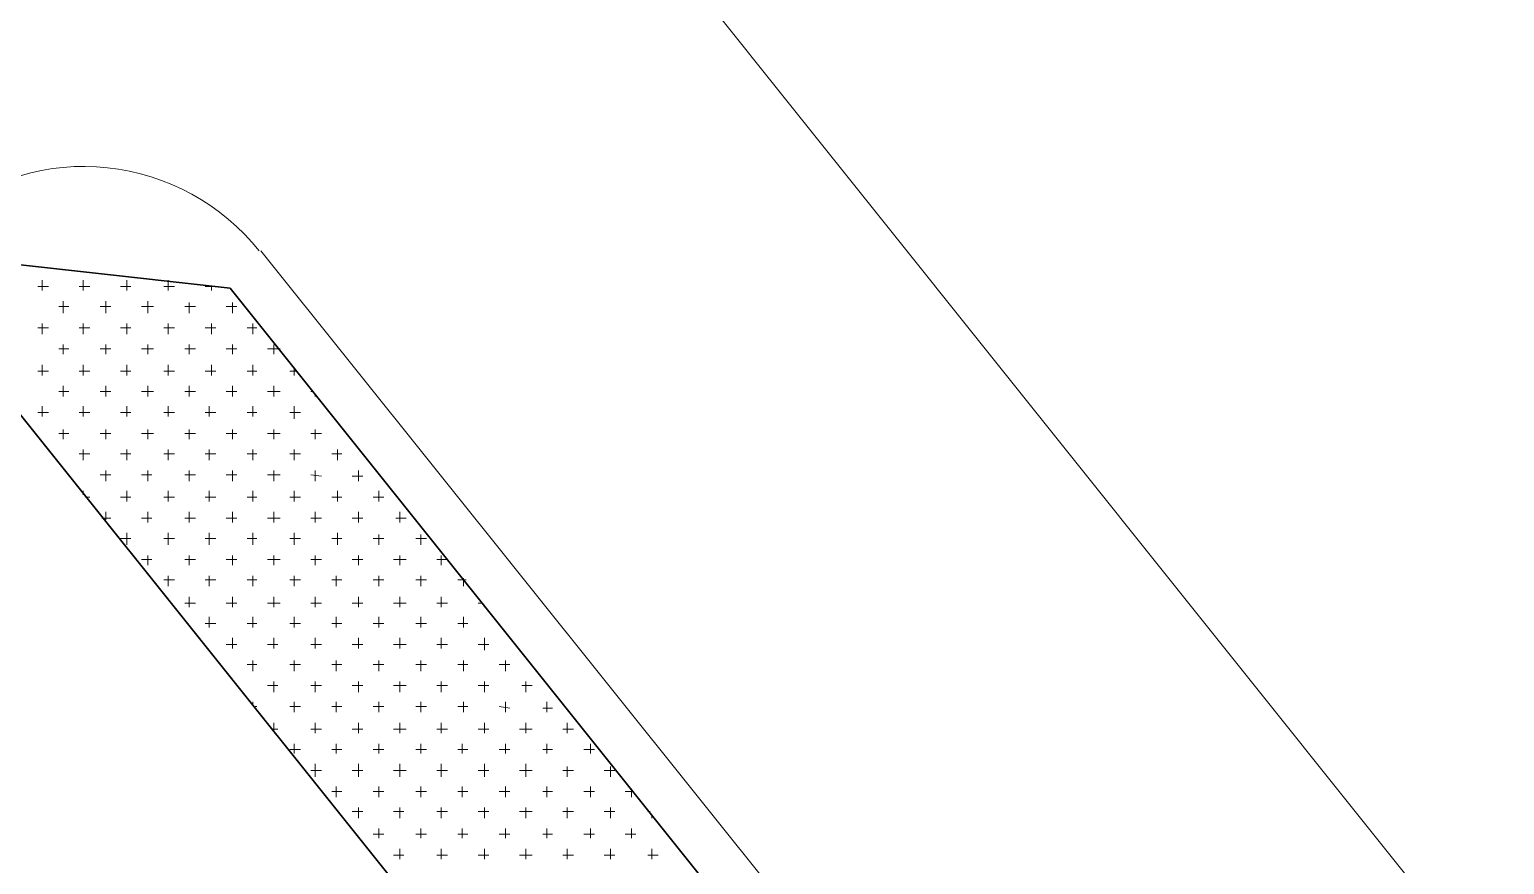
# Model space of a CAD drawing. Header units: millimetres. Extents: x -1787 to 4633, y 81 to 2259.
# Drawn here: x 3935.2 to 4157.3, y 1353.4 to 1479.1 of the extents above; entities that cross this region are included whole.
import ezdxf

# ---------------------------------------------------------------- set-up
doc = ezdxf.new("R2010")
doc.units = ezdxf.units.MM
doc.header["$MEASUREMENT"] = 0
doc.layers.get('0').update_dxf_attribs({"linetype": 'CONTINUOUS'})

msp = doc.modelspace()

# ---------------------------------------------------------------- linework, layer by layer
at = {"color": 5, "linetype": 'Continuous', "lineweight": 9, "true_color": 0x000005}
msp.add_lwpolyline([(3963.96527, 1682.26129), (3919.45395, 1644.31721), (3918.72426, 1631.42595), (4418.56454, 1006.56478), (4613.3928, 1075.39924)], dxfattribs=at)
at = {"color": 1, "linetype": 'Continuous', "lineweight": 35, "true_color": 0x000001}
msp.add_lwpolyline([(3965.42466, 1440.12454), (3920.30526, 1445.11079), (3686.19515, 1252.59323), (3682.78991, 1218.66246), (3875.79393, 977.1338), (3906.56269, 973.97179), (4142.61865, 1167.94874), (4147.24005, 1212.82491)], close=True, dxfattribs=at)
at = {"color": 5, "linetype": 'Continuous', "lineweight": 20, "true_color": 0x000005}
msp.add_lwpolyline([(3970.04606, 1445.71886), (4153.80729, 1216.23015), (4153.80729, 1216.23015)], dxfattribs=at)
at = {"color": 1, "linetype": 'Continuous', "lineweight": 35, "true_color": 0x000001}
msp.add_lwpolyline([(3916.90002, 1442.19201), (4138.84857, 1164.90835), (4138.84857, 1164.90835)], dxfattribs=at)
at = {"color": 3, "linetype": 'Continuous', "lineweight": 15, "true_color": 0x000003}
for points in [[(3937.08822, 1439.7597), (3937.08822, 1441.3407), (3937.08822, 1441.3407)], [(3940.25022, 1442.9217), (3940.12861, 1442.9217), (3940.12861, 1442.9217)], [(3943.29061, 1439.7597), (3943.29061, 1441.3407), (3943.29061, 1441.3407)], [(3949.85786, 1439.7597), (3949.85786, 1441.3407), (3949.85786, 1441.3407)], [(3956.06026, 1439.7597), (3956.06026, 1441.3407), (3956.06026, 1441.3407)], [(3936.48014, 1440.36778), (3938.06114, 1440.36778), (3938.06114, 1440.36778)], [(3942.68254, 1440.36778), (3944.26354, 1440.36778), (3944.26354, 1440.36778)], [(3948.88493, 1440.36778), (3950.46594, 1440.36778), (3950.46594, 1440.36778)], [(3955.45218, 1440.36778), (3957.03318, 1440.36778), (3957.03318, 1440.36778)], [(3961.65458, 1440.36778), (3963.23558, 1440.36778), (3963.23558, 1440.36778)], [(3962.6275, 1439.7597), (3962.6275, 1440.36778), (3962.6275, 1440.36778)], [(3939.64215, 1437.32739), (3941.10153, 1437.32739), (3941.10153, 1437.32739)], [(3940.25022, 1436.35446), (3940.25022, 1438.17869), (3940.25022, 1438.17869)], [(3945.84454, 1437.32739), (3947.42555, 1437.32739), (3947.42555, 1437.32739)], [(3946.69585, 1436.35446), (3946.69585, 1438.17869), (3946.69585, 1438.17869)], [(3952.04694, 1437.32739), (3953.87118, 1437.32739), (3953.87118, 1437.32739)], [(3953.01987, 1436.35446), (3953.01987, 1438.17869), (3953.01987, 1438.17869)], [(3958.61419, 1437.32739), (3960.19519, 1437.32739), (3960.19519, 1437.32739)], [(3959.22226, 1436.35446), (3959.22226, 1437.93546), (3959.22226, 1437.93546)], [(3964.81658, 1437.32739), (3966.39759, 1437.32739), (3966.39759, 1437.32739)], [(3965.78951, 1436.35446), (3965.78951, 1437.93546), (3965.78951, 1437.93546)], [(3937.08822, 1433.19245), (3937.08822, 1434.77346), (3937.08822, 1434.77346)], [(3943.29061, 1433.19245), (3943.29061, 1434.77346), (3943.29061, 1434.77346)], [(3949.85786, 1433.19245), (3949.85786, 1434.77346), (3949.85786, 1434.77346)], [(3956.06026, 1433.19245), (3956.06026, 1434.77346), (3956.06026, 1434.77346)], [(3962.6275, 1433.19245), (3962.6275, 1434.77346), (3962.6275, 1434.77346)], [(3968.8299, 1433.19245), (3968.8299, 1434.77346), (3968.8299, 1434.77346)], [(3936.48014, 1434.16538), (3938.06114, 1434.16538), (3938.06114, 1434.16538)], [(3942.68254, 1434.16538), (3944.26354, 1434.16538), (3944.26354, 1434.16538)], [(3948.88493, 1434.16538), (3950.46594, 1434.16538), (3950.46594, 1434.16538)], [(3955.45218, 1434.16538), (3957.03318, 1434.16538), (3957.03318, 1434.16538)], [(3961.65458, 1434.16538), (3963.23558, 1434.16538), (3963.23558, 1434.16538)], [(3967.97859, 1434.16538), (3969.43798, 1434.16538), (3969.43798, 1434.16538)], [(3939.64215, 1431.00337), (3941.10153, 1431.00337), (3941.10153, 1431.00337)], [(3940.25022, 1430.15206), (3940.25022, 1431.61145), (3940.25022, 1431.61145)], [(3945.84454, 1431.00337), (3947.42555, 1431.00337), (3947.42555, 1431.00337)], [(3946.69585, 1430.15206), (3946.69585, 1431.61145), (3946.69585, 1431.61145)], [(3952.04694, 1431.00337), (3953.87118, 1431.00337), (3953.87118, 1431.00337)], [(3953.01987, 1430.15206), (3953.01987, 1431.61145), (3953.01987, 1431.61145)], [(3958.61419, 1431.00337), (3960.19519, 1431.00337), (3960.19519, 1431.00337)], [(3959.22226, 1430.15206), (3959.22226, 1431.61145), (3959.22226, 1431.61145)], [(3964.81658, 1431.00337), (3966.39759, 1431.00337), (3966.39759, 1431.00337)], [(3965.78951, 1430.15206), (3965.78951, 1431.61145), (3965.78951, 1431.61145)], [(3971.01898, 1431.00337), (3972.96483, 1431.00337), (3972.96483, 1431.00337)], [(3971.99191, 1430.15206), (3971.99191, 1431.61145), (3971.99191, 1431.61145)], [(3937.08822, 1426.99006), (3937.08822, 1428.57106), (3937.08822, 1428.57106)], [(3943.29061, 1426.99006), (3943.29061, 1428.57106), (3943.29061, 1428.57106)], [(3949.85786, 1426.99006), (3949.85786, 1428.57106), (3949.85786, 1428.57106)], [(3956.06026, 1426.99006), (3956.06026, 1428.57106), (3956.06026, 1428.57106)], [(3962.6275, 1426.99006), (3962.6275, 1428.57106), (3962.6275, 1428.57106)], [(3968.8299, 1426.99006), (3968.8299, 1428.57106), (3968.8299, 1428.57106)], [(3975.0323, 1426.99006), (3975.0323, 1428.20621), (3975.0323, 1428.20621)], [(3936.48014, 1427.59813), (3938.06114, 1427.59813), (3938.06114, 1427.59813)], [(3942.68254, 1427.59813), (3944.26354, 1427.59813), (3944.26354, 1427.59813)], [(3948.88493, 1427.59813), (3950.46594, 1427.59813), (3950.46594, 1427.59813)], [(3955.45218, 1427.59813), (3957.03318, 1427.59813), (3957.03318, 1427.59813)], [(3961.65458, 1427.59813), (3963.23558, 1427.59813), (3963.23558, 1427.59813)], [(3967.97859, 1427.59813), (3969.43798, 1427.59813), (3969.43798, 1427.59813)], [(3974.42422, 1427.59813), (3975.39714, 1427.59813), (3975.39714, 1427.59813)], [(3939.64215, 1424.55774), (3941.10153, 1424.55774), (3941.10153, 1424.55774)], [(3940.25022, 1423.82805), (3940.25022, 1425.40905), (3940.25022, 1425.40905)], [(3945.84454, 1424.55774), (3947.42555, 1424.55774), (3947.42555, 1424.55774)], [(3946.69585, 1423.82805), (3946.69585, 1425.40905), (3946.69585, 1425.40905)], [(3952.04694, 1424.55774), (3953.87118, 1424.55774), (3953.87118, 1424.55774)], [(3953.01987, 1423.82805), (3953.01987, 1425.40905), (3953.01987, 1425.40905)], [(3958.61419, 1424.55774), (3960.19519, 1424.55774), (3960.19519, 1424.55774)], [(3959.22226, 1423.82805), (3959.22226, 1425.40905), (3959.22226, 1425.40905)], [(3964.81658, 1424.55774), (3966.39759, 1424.55774), (3966.39759, 1424.55774)], [(3965.78951, 1423.82805), (3965.78951, 1425.40905), (3965.78951, 1425.40905)], [(3971.01898, 1424.55774), (3972.96483, 1424.55774), (3972.96483, 1424.55774)], [(3971.99191, 1423.82805), (3971.99191, 1425.40905), (3971.99191, 1425.40905)], [(3977.58623, 1424.55774), (3977.82946, 1424.55774), (3977.82946, 1424.55774)], [(3978.1943, 1423.82805), (3978.1943, 1424.1929), (3978.1943, 1424.1929)], [(3936.48014, 1421.39574), (3938.06114, 1421.39574), (3938.06114, 1421.39574)], [(3937.08822, 1420.78766), (3937.08822, 1422.36866), (3937.08822, 1422.36866)], [(3942.68254, 1421.39574), (3944.26354, 1421.39574), (3944.26354, 1421.39574)], [(3943.29061, 1420.78766), (3943.29061, 1422.36866), (3943.29061, 1422.36866)], [(3948.88493, 1421.39574), (3950.46594, 1421.39574), (3950.46594, 1421.39574)], [(3949.85786, 1420.78766), (3949.85786, 1422.36866), (3949.85786, 1422.36866)], [(3955.45218, 1421.39574), (3957.03318, 1421.39574), (3957.03318, 1421.39574)], [(3956.06026, 1420.78766), (3956.06026, 1422.36866), (3956.06026, 1422.36866)], [(3961.65458, 1421.39574), (3963.23558, 1421.39574), (3963.23558, 1421.39574)], [(3962.26265, 1420.78766), (3962.26265, 1422.36866), (3962.26265, 1422.36866)], [(3967.97859, 1421.39574), (3969.43798, 1421.39574), (3969.43798, 1421.39574)], [(3968.8299, 1420.78766), (3968.8299, 1422.36866), (3968.8299, 1422.36866)], [(3974.42422, 1421.39574), (3976.00522, 1421.39574), (3976.00522, 1421.39574)], [(3975.0323, 1420.42281), (3975.0323, 1422.36866), (3975.0323, 1422.36866)], [(3939.64215, 1418.23373), (3941.10153, 1418.23373), (3941.10153, 1418.23373)], [(3940.25022, 1417.38242), (3940.25022, 1418.84181), (3940.25022, 1418.84181)], [(3945.84454, 1418.23373), (3947.42555, 1418.23373), (3947.42555, 1418.23373)], [(3946.69585, 1417.38242), (3946.69585, 1418.84181), (3946.69585, 1418.84181)], [(3952.04694, 1418.23373), (3953.87118, 1418.23373), (3953.87118, 1418.23373)], [(3953.01987, 1417.38242), (3953.01987, 1418.84181), (3953.01987, 1418.84181)], [(3958.61419, 1418.23373), (3960.19519, 1418.23373), (3960.19519, 1418.23373)], [(3959.22226, 1417.38242), (3959.22226, 1418.84181), (3959.22226, 1418.84181)], [(3964.81658, 1418.23373), (3966.39759, 1418.23373), (3966.39759, 1418.23373)], [(3965.78951, 1417.38242), (3965.78951, 1418.84181), (3965.78951, 1418.84181)], [(3971.01898, 1418.23373), (3972.96483, 1418.23373), (3972.96483, 1418.23373)], [(3971.99191, 1417.38242), (3971.99191, 1418.84181), (3971.99191, 1418.84181)], [(3977.58623, 1418.23373), (3979.16723, 1418.23373), (3979.16723, 1418.23373)], [(3978.1943, 1417.38242), (3978.1943, 1418.84181), (3978.1943, 1418.84181)], [(3942.68254, 1415.19334), (3944.26354, 1415.19334), (3944.26354, 1415.19334)], [(3943.29061, 1414.22041), (3943.29061, 1415.80142), (3943.29061, 1415.80142)], [(3948.88493, 1415.19334), (3950.46594, 1415.19334), (3950.46594, 1415.19334)], [(3949.85786, 1414.22041), (3949.85786, 1415.80142), (3949.85786, 1415.80142)], [(3955.45218, 1415.19334), (3957.03318, 1415.19334), (3957.03318, 1415.19334)], [(3956.06026, 1414.22041), (3956.06026, 1415.80142), (3956.06026, 1415.80142)], [(3961.65458, 1415.19334), (3963.23558, 1415.19334), (3963.23558, 1415.19334)], [(3962.26265, 1414.22041), (3962.26265, 1415.80142), (3962.26265, 1415.80142)], [(3967.97859, 1415.19334), (3969.43798, 1415.19334), (3969.43798, 1415.19334)], [(3968.8299, 1414.22041), (3968.8299, 1415.80142), (3968.8299, 1415.80142)], [(3974.42422, 1415.19334), (3976.00522, 1415.19334), (3976.00522, 1415.19334)], [(3975.0323, 1414.22041), (3975.0323, 1415.80142), (3975.0323, 1415.80142)], [(3980.74823, 1415.19334), (3982.20762, 1415.19334), (3982.20762, 1415.19334)], [(3981.59954, 1414.22041), (3981.59954, 1415.80142), (3981.59954, 1415.80142)], [(3946.69585, 1411.05841), (3946.69585, 1412.63941), (3946.69585, 1412.63941)], [(3953.01987, 1411.05841), (3953.01987, 1412.63941), (3953.01987, 1412.63941)], [(3959.22226, 1411.05841), (3959.22226, 1412.63941), (3959.22226, 1412.63941)], [(3965.78951, 1411.05841), (3965.78951, 1412.63941), (3965.78951, 1412.63941)], [(3971.99191, 1411.05841), (3971.99191, 1412.63941), (3971.99191, 1412.63941)], [(3978.1943, 1411.05841), (3978.1943, 1412.63941), (3978.1943, 1412.63941)], [(3984.76155, 1411.05841), (3984.76155, 1412.63941), (3984.76155, 1412.63941)], [(3945.84454, 1412.03133), (3947.42555, 1412.03133), (3947.42555, 1412.03133)], [(3952.04694, 1412.03133), (3953.62794, 1412.03133), (3953.62794, 1412.03133)], [(3958.61419, 1412.03133), (3960.19519, 1412.03133), (3960.19519, 1412.03133)], [(3964.81658, 1412.03133), (3966.39759, 1412.03133), (3966.39759, 1412.03133)], [(3971.01898, 1412.03133), (3972.96483, 1412.03133), (3972.96483, 1412.03133)], [(3977.58623, 1412.03133), (3979.16723, 1411.7881), (3979.16723, 1411.7881)], [(3983.78862, 1411.7881), (3985.36963, 1411.7881), (3985.36963, 1411.7881)], [(3943.29061, 1408.99094), (3943.29061, 1409.59902), (3943.29061, 1409.59902)], [(3943.65546, 1408.62609), (3944.26354, 1408.62609), (3944.26354, 1408.62609)], [(3948.88493, 1408.62609), (3950.46594, 1408.62609), (3950.46594, 1408.62609)], [(3949.85786, 1408.01802), (3949.85786, 1409.59902), (3949.85786, 1409.59902)], [(3955.45218, 1408.62609), (3957.03318, 1408.62609), (3957.03318, 1408.62609)], [(3956.06026, 1408.01802), (3956.06026, 1409.59902), (3956.06026, 1409.59902)], [(3961.65458, 1408.62609), (3963.23558, 1408.62609), (3963.23558, 1408.62609)], [(3962.26265, 1408.01802), (3962.26265, 1409.59902), (3962.26265, 1409.59902)], [(3967.97859, 1408.62609), (3969.43798, 1408.62609), (3969.43798, 1408.62609)], [(3968.8299, 1408.01802), (3968.8299, 1409.59902), (3968.8299, 1409.59902)], [(3974.42422, 1408.62609), (3976.00522, 1408.62609), (3976.00522, 1408.62609)], [(3975.0323, 1408.01802), (3975.0323, 1409.59902), (3975.0323, 1409.59902)], [(3980.74823, 1408.62609), (3982.20762, 1408.62609), (3982.20762, 1408.62609)], [(3981.59954, 1408.01802), (3981.59954, 1409.59902), (3981.59954, 1409.59902)], [(3986.95063, 1408.62609), (3988.53163, 1408.62609), (3988.53163, 1408.62609)], [(3987.80194, 1408.01802), (3987.80194, 1409.59902), (3987.80194, 1409.59902)], [(3946.69585, 1405.22086), (3946.69585, 1406.43701), (3946.69585, 1406.43701)], [(3953.01987, 1404.85601), (3953.01987, 1406.43701), (3953.01987, 1406.43701)], [(3959.22226, 1404.85601), (3959.22226, 1406.43701), (3959.22226, 1406.43701)], [(3965.78951, 1404.85601), (3965.78951, 1406.43701), (3965.78951, 1406.43701)], [(3971.99191, 1404.85601), (3971.99191, 1406.43701), (3971.99191, 1406.43701)], [(3978.1943, 1404.85601), (3978.1943, 1406.43701), (3978.1943, 1406.43701)], [(3984.76155, 1404.85601), (3984.76155, 1406.43701), (3984.76155, 1406.43701)], [(3990.96395, 1404.85601), (3990.96395, 1406.43701), (3990.96395, 1406.43701)], [(3946.08777, 1405.46409), (3947.42555, 1405.46409), (3947.42555, 1405.46409)], [(3952.04694, 1405.46409), (3953.62794, 1405.46409), (3953.62794, 1405.46409)], [(3958.61419, 1405.46409), (3960.19519, 1405.46409), (3960.19519, 1405.46409)], [(3964.81658, 1405.46409), (3966.39759, 1405.46409), (3966.39759, 1405.46409)], [(3971.01898, 1405.46409), (3972.96483, 1405.46409), (3972.96483, 1405.46409)], [(3977.58623, 1405.46409), (3979.16723, 1405.46409), (3979.16723, 1405.46409)], [(3983.78862, 1405.46409), (3985.36963, 1405.46409), (3985.36963, 1405.46409)], [(3990.35587, 1405.46409), (3991.93687, 1405.46409), (3991.93687, 1405.46409)], [(3948.88493, 1402.4237), (3950.46594, 1402.4237), (3950.46594, 1402.4237)], [(3949.85786, 1401.45077), (3949.85786, 1403.27501), (3949.85786, 1403.27501)], [(3955.45218, 1402.4237), (3957.03318, 1402.4237), (3957.03318, 1402.4237)], [(3956.06026, 1401.45077), (3956.06026, 1403.27501), (3956.06026, 1403.27501)], [(3961.65458, 1402.4237), (3963.23558, 1402.4237), (3963.23558, 1402.4237)], [(3962.26265, 1401.45077), (3962.26265, 1403.27501), (3962.26265, 1403.27501)], [(3967.97859, 1402.4237), (3969.43798, 1402.4237), (3969.43798, 1402.4237)], [(3968.8299, 1401.45077), (3968.8299, 1403.27501), (3968.8299, 1403.27501)], [(3974.42422, 1402.4237), (3976.00522, 1402.4237), (3976.00522, 1402.4237)], [(3975.0323, 1401.45077), (3975.0323, 1403.27501), (3975.0323, 1403.27501)], [(3980.74823, 1402.4237), (3982.20762, 1402.4237), (3982.20762, 1402.4237)], [(3981.59954, 1401.45077), (3981.59954, 1403.27501), (3981.59954, 1403.27501)], [(3986.95063, 1402.4237), (3988.53163, 1402.4237), (3988.53163, 1402.4237)], [(3987.80194, 1401.45077), (3987.80194, 1403.03177), (3987.80194, 1403.03177)], [(3993.39626, 1402.4237), (3994.97726, 1402.4237), (3994.97726, 1402.4237)], [(3994.12595, 1401.45077), (3994.12595, 1403.03177), (3994.12595, 1403.03177)], [(3952.04694, 1399.26169), (3953.62794, 1399.26169), (3953.62794, 1399.26169)], [(3953.01987, 1398.41038), (3953.01987, 1399.86977), (3953.01987, 1399.86977)], [(3958.61419, 1399.26169), (3960.19519, 1399.26169), (3960.19519, 1399.26169)], [(3959.22226, 1398.41038), (3959.22226, 1399.86977), (3959.22226, 1399.86977)], [(3964.81658, 1399.26169), (3966.39759, 1399.26169), (3966.39759, 1399.26169)], [(3965.78951, 1398.41038), (3965.78951, 1399.86977), (3965.78951, 1399.86977)], [(3971.01898, 1399.26169), (3972.96483, 1399.26169), (3972.96483, 1399.26169)], [(3971.99191, 1398.41038), (3971.99191, 1399.86977), (3971.99191, 1399.86977)], [(3977.58623, 1399.26169), (3979.16723, 1399.26169), (3979.16723, 1399.26169)], [(3978.1943, 1398.41038), (3978.1943, 1399.86977), (3978.1943, 1399.86977)], [(3983.78862, 1399.26169), (3985.36963, 1399.26169), (3985.36963, 1399.26169)], [(3984.76155, 1398.41038), (3984.76155, 1399.86977), (3984.76155, 1399.86977)], [(3989.99102, 1399.26169), (3991.93687, 1399.26169), (3991.93687, 1399.26169)], [(3990.96395, 1398.41038), (3990.96395, 1399.86977), (3990.96395, 1399.86977)], [(3996.55827, 1399.26169), (3998.13927, 1399.26169), (3998.13927, 1399.26169)], [(3997.16634, 1398.41038), (3997.16634, 1399.86977), (3997.16634, 1399.86977)], [(3955.45218, 1396.2213), (3957.03318, 1396.2213), (3957.03318, 1396.2213)], [(3956.06026, 1395.24837), (3956.06026, 1396.82938), (3956.06026, 1396.82938)], [(3961.65458, 1396.2213), (3963.23558, 1396.2213), (3963.23558, 1396.2213)], [(3962.26265, 1395.24837), (3962.26265, 1396.82938), (3962.26265, 1396.82938)], [(3967.97859, 1396.2213), (3969.43798, 1396.2213), (3969.43798, 1396.2213)], [(3968.8299, 1395.24837), (3968.8299, 1396.82938), (3968.8299, 1396.82938)], [(3974.42422, 1396.2213), (3976.00522, 1396.2213), (3976.00522, 1396.2213)], [(3975.0323, 1395.24837), (3975.0323, 1396.82938), (3975.0323, 1396.82938)], [(3980.74823, 1396.2213), (3982.20762, 1396.2213), (3982.20762, 1396.2213)], [(3981.35631, 1395.24837), (3981.35631, 1396.82938), (3981.35631, 1396.82938)], [(3986.95063, 1396.2213), (3988.53163, 1396.2213), (3988.53163, 1396.2213)], [(3987.80194, 1395.24837), (3987.80194, 1396.82938), (3987.80194, 1396.82938)], [(3993.39626, 1396.2213), (3994.97726, 1396.2213), (3994.97726, 1396.2213)], [(3994.12595, 1395.24837), (3994.12595, 1396.82938), (3994.12595, 1396.82938)], [(3999.72027, 1396.2213), (4000.93643, 1396.2213), (4000.93643, 1396.2213)], [(4000.57158, 1395.24837), (4000.57158, 1396.46453), (4000.57158, 1396.46453)], [(3958.61419, 1392.69444), (3960.19519, 1392.69444), (3960.19519, 1392.69444)], [(3959.22226, 1392.08637), (3959.22226, 1393.66737), (3959.22226, 1393.66737)], [(3964.81658, 1392.69444), (3966.39759, 1392.69444), (3966.39759, 1392.69444)], [(3965.78951, 1392.08637), (3965.78951, 1393.66737), (3965.78951, 1393.66737)], [(3971.01898, 1392.69444), (3972.96483, 1392.69444), (3972.96483, 1392.69444)], [(3971.99191, 1392.08637), (3971.99191, 1393.66737), (3971.99191, 1393.66737)], [(3977.58623, 1392.69444), (3979.16723, 1392.69444), (3979.16723, 1392.69444)], [(3978.1943, 1392.08637), (3978.1943, 1393.66737), (3978.1943, 1393.66737)], [(3983.78862, 1392.69444), (3985.36963, 1392.69444), (3985.36963, 1392.69444)], [(3984.76155, 1392.08637), (3984.76155, 1393.66737), (3984.76155, 1393.66737)], [(3989.99102, 1392.69444), (3991.93687, 1392.69444), (3991.93687, 1392.69444)], [(3990.96395, 1392.08637), (3990.96395, 1393.66737), (3990.96395, 1393.66737)], [(3996.55827, 1392.69444), (3998.13927, 1392.69444), (3998.13927, 1392.69444)], [(3997.16634, 1392.08637), (3997.16634, 1393.66737), (3997.16634, 1393.66737)], [(4002.76066, 1392.69444), (4003.36874, 1392.69444), (4003.36874, 1392.69444)], [(3962.26265, 1389.04598), (3962.26265, 1390.62698), (3962.26265, 1390.62698)], [(3968.8299, 1389.04598), (3968.8299, 1390.62698), (3968.8299, 1390.62698)], [(3975.0323, 1389.04598), (3975.0323, 1390.62698), (3975.0323, 1390.62698)], [(3981.35631, 1389.04598), (3981.35631, 1390.62698), (3981.35631, 1390.62698)], [(3987.80194, 1389.04598), (3987.80194, 1390.62698), (3987.80194, 1390.62698)], [(3994.12595, 1389.04598), (3994.12595, 1390.62698), (3994.12595, 1390.62698)], [(4000.57158, 1389.04598), (4000.57158, 1390.62698), (4000.57158, 1390.62698)], [(4003.73359, 1392.08637), (4003.73359, 1392.45121), (4003.73359, 1392.45121)], [(3961.65458, 1389.65405), (3963.23558, 1389.65405), (3963.23558, 1389.65405)], [(3967.97859, 1389.65405), (3969.43798, 1389.65405), (3969.43798, 1389.65405)], [(3974.42422, 1389.65405), (3976.00522, 1389.65405), (3976.00522, 1389.65405)], [(3980.74823, 1389.65405), (3982.20762, 1389.65405), (3982.20762, 1389.65405)], [(3986.95063, 1389.65405), (3988.53163, 1389.65405), (3988.53163, 1389.65405)], [(3993.39626, 1389.65405), (3994.97726, 1389.65405), (3994.97726, 1389.65405)], [(3999.72027, 1389.65405), (4001.17966, 1389.65405), (4001.17966, 1389.65405)], [(3964.81658, 1386.49205), (3966.39759, 1386.49205), (3966.39759, 1386.49205)], [(3965.78951, 1385.88397), (3965.78951, 1387.46497), (3965.78951, 1387.46497)], [(3971.01898, 1386.49205), (3972.59998, 1386.49205), (3972.59998, 1386.49205)], [(3971.99191, 1385.88397), (3971.99191, 1387.46497), (3971.99191, 1387.46497)], [(3977.58623, 1386.49205), (3979.16723, 1386.49205), (3979.16723, 1386.49205)], [(3978.1943, 1385.88397), (3978.1943, 1387.46497), (3978.1943, 1387.46497)], [(3983.78862, 1386.49205), (3985.36963, 1386.49205), (3985.36963, 1386.49205)], [(3984.76155, 1385.88397), (3984.76155, 1387.46497), (3984.76155, 1387.46497)], [(3989.99102, 1386.49205), (3991.93687, 1386.49205), (3991.93687, 1386.49205)], [(3990.96395, 1385.88397), (3990.96395, 1387.46497), (3990.96395, 1387.46497)], [(3996.55827, 1386.49205), (3998.13927, 1386.49205), (3998.13927, 1386.49205)], [(3997.16634, 1385.88397), (3997.16634, 1387.46497), (3997.16634, 1387.46497)], [(4002.76066, 1386.49205), (4004.34167, 1386.49205), (4004.34167, 1386.49205)], [(4003.73359, 1385.64074), (4003.73359, 1387.46497), (4003.73359, 1387.46497)], [(3968.8299, 1382.47873), (3968.8299, 1384.05973), (3968.8299, 1384.05973)], [(3975.0323, 1382.47873), (3975.0323, 1384.05973), (3975.0323, 1384.05973)], [(3981.35631, 1382.47873), (3981.35631, 1384.05973), (3981.35631, 1384.05973)], [(3987.80194, 1382.47873), (3987.80194, 1384.05973), (3987.80194, 1384.05973)], [(3994.12595, 1382.47873), (3994.12595, 1384.05973), (3994.12595, 1384.05973)], [(4000.57158, 1382.47873), (4000.57158, 1384.05973), (4000.57158, 1384.05973)], [(4006.8956, 1382.47873), (4006.8956, 1384.05973), (4006.8956, 1384.05973)], [(3967.97859, 1383.45166), (3969.43798, 1383.45166), (3969.43798, 1383.45166)], [(3974.42422, 1383.45166), (3976.00522, 1383.45166), (3976.00522, 1383.45166)], [(3980.74823, 1383.45166), (3982.20762, 1383.45166), (3982.20762, 1383.45166)], [(3986.95063, 1383.45166), (3988.53163, 1383.45166), (3988.53163, 1383.45166)], [(3993.39626, 1383.45166), (3994.97726, 1383.45166), (3994.97726, 1383.45166)], [(3999.72027, 1383.45166), (4001.17966, 1383.45166), (4001.17966, 1383.45166)], [(4005.92267, 1383.45166), (4007.50367, 1383.45166), (4007.50367, 1383.45166)], [(3971.01898, 1380.28965), (3972.59998, 1380.28965), (3972.59998, 1380.28965)], [(3971.99191, 1379.31672), (3971.99191, 1380.89773), (3971.99191, 1380.89773)], [(3977.58623, 1380.28965), (3979.16723, 1380.28965), (3979.16723, 1380.28965)], [(3978.1943, 1379.31672), (3978.1943, 1380.89773), (3978.1943, 1380.89773)], [(3983.78862, 1380.28965), (3985.36963, 1380.28965), (3985.36963, 1380.28965)], [(3984.76155, 1379.31672), (3984.76155, 1380.89773), (3984.76155, 1380.89773)], [(3989.99102, 1380.28965), (3991.93687, 1380.28965), (3991.93687, 1380.28965)], [(3990.96395, 1379.31672), (3990.96395, 1380.89773), (3990.96395, 1380.89773)], [(3996.55827, 1380.28965), (3998.13927, 1380.28965), (3998.13927, 1380.28965)], [(3997.16634, 1379.31672), (3997.16634, 1380.89773), (3997.16634, 1380.89773)], [(4002.76066, 1380.28965), (4004.34167, 1380.28965), (4004.34167, 1380.28965)], [(4003.73359, 1379.31672), (4003.73359, 1380.89773), (4003.73359, 1380.89773)], [(4009.32791, 1380.28965), (4010.90891, 1380.28965), (4010.90891, 1380.28965)], [(4009.93599, 1379.31672), (4009.93599, 1380.89773), (4009.93599, 1380.89773)], [(3968.8299, 1377.49249), (3968.8299, 1377.85734), (3968.8299, 1377.85734)], [(3969.19475, 1377.12764), (3969.43798, 1377.12764), (3969.43798, 1377.12764)], [(3974.42422, 1377.12764), (3976.00522, 1377.12764), (3976.00522, 1377.12764)], [(3975.0323, 1376.27633), (3975.0323, 1377.85734), (3975.0323, 1377.85734)], [(3980.74823, 1377.12764), (3982.20762, 1377.12764), (3982.20762, 1377.12764)], [(3981.35631, 1376.27633), (3981.35631, 1377.85734), (3981.35631, 1377.85734)], [(3986.95063, 1377.12764), (3988.53163, 1377.12764), (3988.53163, 1377.12764)], [(3987.80194, 1376.27633), (3987.80194, 1377.85734), (3987.80194, 1377.85734)], [(3993.39626, 1377.12764), (3994.97726, 1377.12764), (3994.97726, 1377.12764)], [(3994.12595, 1376.27633), (3994.12595, 1377.85734), (3994.12595, 1377.85734)], [(3999.72027, 1377.12764), (4001.17966, 1377.12764), (4001.17966, 1377.12764)], [(4000.57158, 1376.27633), (4000.57158, 1377.85734), (4000.57158, 1377.85734)], [(4005.92267, 1377.12764), (4007.50367, 1376.88441), (4007.50367, 1376.88441)], [(4006.8956, 1376.27633), (4006.8956, 1377.85734), (4006.8956, 1377.85734)], [(4013.09799, 1376.27633), (4013.09799, 1377.85734), (4013.09799, 1377.85734)], [(4012.48991, 1376.88441), (4013.9493, 1376.88441), (4013.9493, 1376.88441)], [(3971.62706, 1373.7224), (3972.59998, 1373.7224), (3972.59998, 1373.7224)], [(3971.99191, 1373.47917), (3971.99191, 1374.69533), (3971.99191, 1374.69533)], [(3977.58623, 1373.7224), (3979.16723, 1373.7224), (3979.16723, 1373.7224)], [(3978.1943, 1373.11433), (3978.1943, 1374.69533), (3978.1943, 1374.69533)], [(3983.78862, 1373.7224), (3985.36963, 1373.7224), (3985.36963, 1373.7224)], [(3984.76155, 1373.11433), (3984.76155, 1374.69533), (3984.76155, 1374.69533)], [(3989.99102, 1373.7224), (3991.93687, 1373.7224), (3991.93687, 1373.7224)], [(3990.96395, 1373.11433), (3990.96395, 1374.69533), (3990.96395, 1374.69533)], [(3996.55827, 1373.7224), (3998.13927, 1373.7224), (3998.13927, 1373.7224)], [(3997.16634, 1373.11433), (3997.16634, 1374.69533), (3997.16634, 1374.69533)], [(4002.76066, 1373.7224), (4004.34167, 1373.7224), (4004.34167, 1373.7224)], [(4003.73359, 1373.11433), (4003.73359, 1374.69533), (4003.73359, 1374.69533)], [(4008.96306, 1373.7224), (4010.90891, 1373.7224), (4010.90891, 1373.7224)], [(4009.93599, 1373.11433), (4009.93599, 1374.69533), (4009.93599, 1374.69533)], [(4015.53031, 1373.7224), (4017.11131, 1373.7224), (4017.11131, 1373.7224)], [(4016.13838, 1373.11433), (4016.13838, 1374.69533), (4016.13838, 1374.69533)], [(3974.42422, 1370.68201), (3976.00522, 1370.68201), (3976.00522, 1370.68201)], [(3975.0323, 1370.07394), (3975.0323, 1371.53332), (3975.0323, 1371.53332)], [(3980.74823, 1370.68201), (3982.20762, 1370.68201), (3982.20762, 1370.68201)], [(3981.35631, 1370.07394), (3981.35631, 1371.53332), (3981.35631, 1371.53332)], [(3986.95063, 1370.68201), (3988.53163, 1370.68201), (3988.53163, 1370.68201)], [(3987.80194, 1370.07394), (3987.80194, 1371.53332), (3987.80194, 1371.53332)], [(3993.39626, 1370.68201), (3994.97726, 1370.68201), (3994.97726, 1370.68201)], [(3994.12595, 1370.07394), (3994.12595, 1371.53332), (3994.12595, 1371.53332)], [(3999.72027, 1370.68201), (4001.17966, 1370.68201), (4001.17966, 1370.68201)], [(4000.32835, 1370.07394), (4000.32835, 1371.53332), (4000.32835, 1371.53332)], [(4005.92267, 1370.68201), (4007.50367, 1370.68201), (4007.50367, 1370.68201)], [(4006.8956, 1370.07394), (4006.8956, 1371.53332), (4006.8956, 1371.53332)], [(4012.48991, 1370.68201), (4013.9493, 1370.68201), (4013.9493, 1370.68201)], [(4013.09799, 1370.07394), (4013.09799, 1371.53332), (4013.09799, 1371.53332)], [(4018.69231, 1370.68201), (4020.27332, 1370.68201), (4020.27332, 1370.68201)], [(4019.66524, 1370.07394), (4019.66524, 1371.53332), (4019.66524, 1371.53332)], [(3978.1943, 1366.54708), (3978.1943, 1368.49293), (3978.1943, 1368.49293)], [(3984.76155, 1366.54708), (3984.76155, 1368.49293), (3984.76155, 1368.49293)], [(3990.96395, 1366.54708), (3990.96395, 1368.49293), (3990.96395, 1368.49293)], [(3997.16634, 1366.54708), (3997.16634, 1368.49293), (3997.16634, 1368.49293)], [(4003.73359, 1366.54708), (4003.73359, 1368.49293), (4003.73359, 1368.49293)], [(4009.93599, 1366.54708), (4009.93599, 1368.49293), (4009.93599, 1368.49293)], [(4016.13838, 1366.54708), (4016.13838, 1368.12809), (4016.13838, 1368.12809)], [(4022.70563, 1366.54708), (4022.70563, 1368.12809), (4022.70563, 1368.12809)], [(3977.58623, 1367.52001), (3979.16723, 1367.52001), (3979.16723, 1367.52001)], [(3983.78862, 1367.52001), (3985.36963, 1367.52001), (3985.36963, 1367.52001)], [(3989.99102, 1367.52001), (3991.93687, 1367.52001), (3991.93687, 1367.52001)], [(3996.55827, 1367.52001), (3998.13927, 1367.52001), (3998.13927, 1367.52001)], [(4002.76066, 1367.52001), (4004.34167, 1367.52001), (4004.34167, 1367.52001)], [(4008.96306, 1367.52001), (4010.90891, 1367.52001), (4010.90891, 1367.52001)], [(4015.53031, 1367.52001), (4017.11131, 1367.52001), (4017.11131, 1367.52001)], [(4021.7327, 1367.52001), (4023.31371, 1367.52001), (4023.31371, 1367.52001)], [(3980.74823, 1364.358), (3982.20762, 1364.358), (3982.20762, 1364.358)], [(3981.35631, 1363.50669), (3981.35631, 1365.08769), (3981.35631, 1365.08769)], [(3986.95063, 1364.358), (3988.53163, 1364.358), (3988.53163, 1364.358)], [(3987.80194, 1363.50669), (3987.80194, 1365.08769), (3987.80194, 1365.08769)], [(3993.39626, 1364.358), (3994.97726, 1364.358), (3994.97726, 1364.358)], [(3994.12595, 1363.50669), (3994.12595, 1365.08769), (3994.12595, 1365.08769)], [(3999.72027, 1364.358), (4001.17966, 1364.358), (4001.17966, 1364.358)], [(4000.32835, 1363.50669), (4000.32835, 1365.08769), (4000.32835, 1365.08769)], [(4005.92267, 1364.358), (4007.50367, 1364.358), (4007.50367, 1364.358)], [(4006.8956, 1363.50669), (4006.8956, 1365.08769), (4006.8956, 1365.08769)], [(4012.48991, 1364.358), (4013.9493, 1364.358), (4013.9493, 1364.358)], [(4013.09799, 1363.50669), (4013.09799, 1365.08769), (4013.09799, 1365.08769)], [(4018.69231, 1364.358), (4020.27332, 1364.358), (4020.27332, 1364.358)], [(4019.66524, 1363.50669), (4019.66524, 1365.08769), (4019.66524, 1365.08769)], [(4024.89471, 1364.358), (4026.11087, 1364.358), (4026.11087, 1364.358)], [(4025.86764, 1363.50669), (4025.86764, 1364.72285), (4025.86764, 1364.72285)], [(3984.76155, 1360.34468), (3984.76155, 1361.92569), (3984.76155, 1361.92569)], [(3990.96395, 1360.34468), (3990.96395, 1361.92569), (3990.96395, 1361.92569)], [(3997.16634, 1360.34468), (3997.16634, 1361.92569), (3997.16634, 1361.92569)], [(4003.73359, 1360.34468), (4003.73359, 1361.92569), (4003.73359, 1361.92569)], [(4009.93599, 1360.34468), (4009.93599, 1361.92569), (4009.93599, 1361.92569)], [(4016.13838, 1360.34468), (4016.13838, 1361.92569), (4016.13838, 1361.92569)], [(4022.70563, 1360.34468), (4022.70563, 1361.92569), (4022.70563, 1361.92569)], [(3983.78862, 1361.31761), (3985.36963, 1361.31761), (3985.36963, 1361.31761)], [(3989.99102, 1361.31761), (3991.57202, 1361.31761), (3991.57202, 1361.31761)], [(3996.55827, 1361.31761), (3998.13927, 1361.31761), (3998.13927, 1361.31761)], [(4002.76066, 1361.31761), (4004.34167, 1361.31761), (4004.34167, 1361.31761)], [(4008.96306, 1361.31761), (4010.90891, 1361.31761), (4010.90891, 1361.31761)], [(4015.53031, 1361.31761), (4017.11131, 1361.31761), (4017.11131, 1361.31761)], [(4021.7327, 1361.31761), (4023.31371, 1361.31761), (4023.31371, 1361.31761)], [(4028.29995, 1361.31761), (4028.6648, 1361.31761), (4028.6648, 1361.31761)], [(4028.90803, 1360.34468), (4028.90803, 1360.70953), (4028.90803, 1360.70953)], [(3986.95063, 1357.91237), (3988.53163, 1357.91237), (3988.53163, 1357.91237)], [(3987.80194, 1357.30429), (3987.80194, 1358.76368), (3987.80194, 1358.76368)], [(3993.39626, 1357.91237), (3994.97726, 1357.91237), (3994.97726, 1357.91237)], [(3994.12595, 1357.30429), (3994.12595, 1358.76368), (3994.12595, 1358.76368)], [(3999.72027, 1357.91237), (4001.17966, 1357.91237), (4001.17966, 1357.91237)], [(4000.32835, 1357.30429), (4000.32835, 1358.76368), (4000.32835, 1358.76368)], [(4005.92267, 1357.91237), (4007.50367, 1357.91237), (4007.50367, 1357.91237)], [(4006.8956, 1357.30429), (4006.8956, 1358.76368), (4006.8956, 1358.76368)], [(4012.48991, 1357.91237), (4013.9493, 1357.91237), (4013.9493, 1357.91237)], [(4013.09799, 1357.30429), (4013.09799, 1358.76368), (4013.09799, 1358.76368)], [(4018.69231, 1357.91237), (4020.27332, 1357.91237), (4020.27332, 1357.91237)], [(4019.66524, 1357.30429), (4019.66524, 1358.76368), (4019.66524, 1358.76368)], [(4024.89471, 1357.91237), (4026.47571, 1357.91237), (4026.47571, 1357.91237)], [(4025.86764, 1357.30429), (4025.86764, 1358.76368), (4025.86764, 1358.76368)], [(3989.99102, 1354.75036), (3991.57202, 1354.75036), (3991.57202, 1354.75036)], [(3990.96395, 1354.14229), (3990.96395, 1355.72329), (3990.96395, 1355.72329)], [(3996.55827, 1354.75036), (3998.13927, 1354.75036), (3998.13927, 1354.75036)], [(3997.16634, 1354.14229), (3997.16634, 1355.72329), (3997.16634, 1355.72329)], [(4002.76066, 1354.75036), (4004.34167, 1354.75036), (4004.34167, 1354.75036)], [(4003.73359, 1354.14229), (4003.73359, 1355.72329), (4003.73359, 1355.72329)], [(4008.96306, 1354.75036), (4010.90891, 1354.75036), (4010.90891, 1354.75036)], [(4009.93599, 1354.14229), (4009.93599, 1355.72329), (4009.93599, 1355.72329)], [(4015.53031, 1354.75036), (4017.11131, 1354.75036), (4017.11131, 1354.75036)], [(4016.13838, 1354.14229), (4016.13838, 1355.72329), (4016.13838, 1355.72329)], [(4021.7327, 1354.75036), (4023.31371, 1354.75036), (4023.31371, 1354.75036)], [(4022.70563, 1354.14229), (4022.70563, 1355.72329), (4022.70563, 1355.72329)], [(4028.29995, 1354.75036), (4029.88095, 1354.75036), (4029.88095, 1354.75036)], [(4028.90803, 1354.14229), (4028.90803, 1355.72329), (4028.90803, 1355.72329)]]:
    msp.add_lwpolyline(points, dxfattribs=at)
at = {"color": 5, "linetype": 'Continuous', "lineweight": 20, "true_color": 0x000005}
msp.add_open_spline([(3969.80282, 1445.71886), (3964.20851, 1452.77257), (3955.93864, 1457.27235), (3946.93908, 1458.24528), (3946.93908, 1458.24528), (3938.06114, 1459.2182), (3929.06158, 1456.54266), (3922.00788, 1450.70511)], degree=3, knots=[0, 0, 0, 0, 0.125, 0.125, 0.125, 0.125001, 1, 1, 1, 1], dxfattribs=at)

doc.saveas('drawing.dxf')
